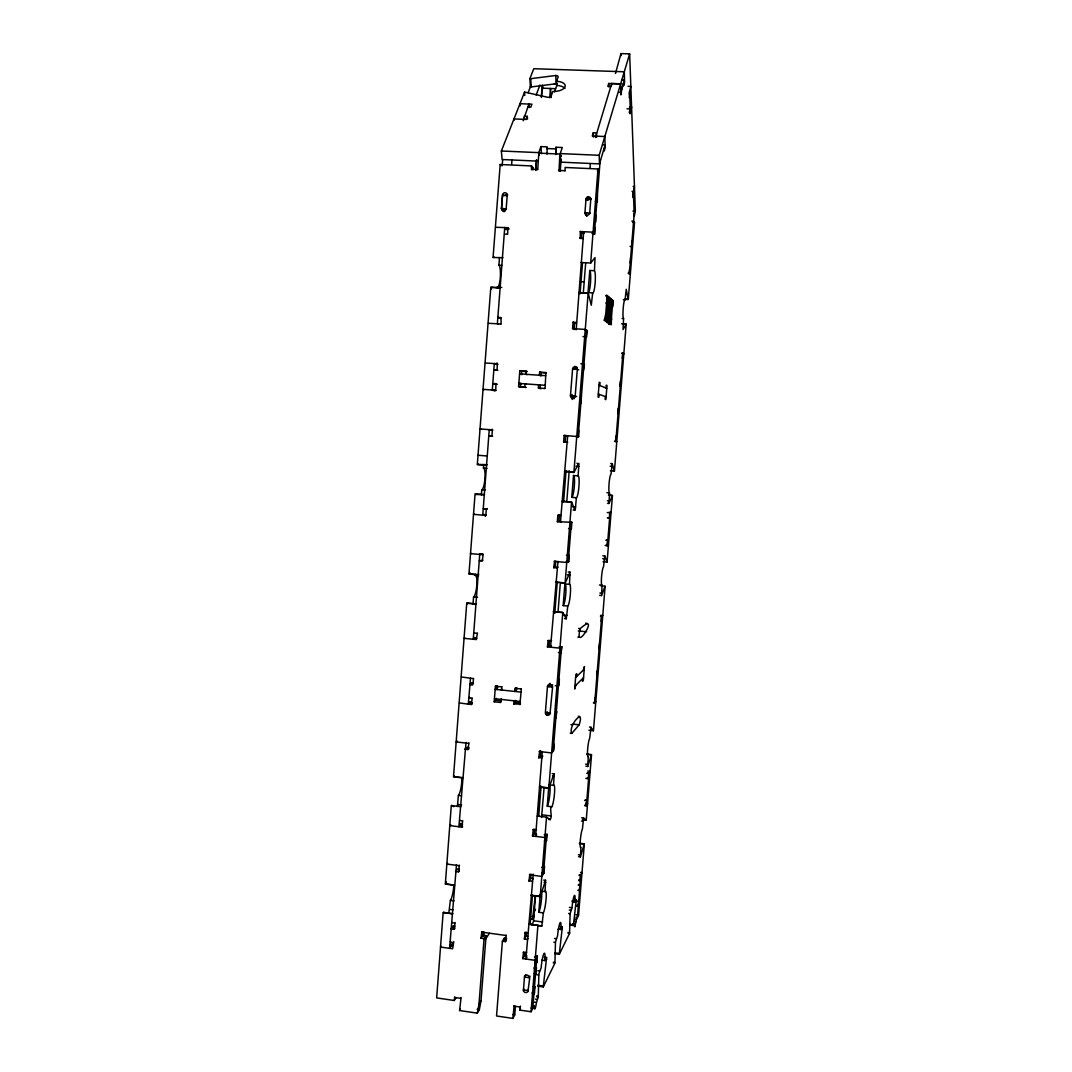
<?xml version="1.0" encoding="UTF-8"?>
<svg xmlns="http://www.w3.org/2000/svg" width="1072" height="1072" viewBox="0 0 1072 1072"><rect width="100%" height="100%" fill="white"/><g stroke="black" fill="none" stroke-linecap="round" stroke-linejoin="round"><path stroke-width="1.5" d="M541.909 960.164L544.871 960.579A11.109 1.474 -82.7 0 0 543.839 953.785A11.109 1.474 -82.7 0 0 541.146 967.815L538.854 973.885L538.291 997.027L536.456 1002.441A6.526 0.871 -82.4 0 1 535.089 1008.631A6.526 0.871 -82.4 0 1 534.352 1006.742L534.204 1005.603L531.069 1011.74L519.786 1010.079L520.483 1006.139M553.38 962.214L554.961 962.522L555.457 942.167L557.561 935.896A10.345 1.3 -82.9 0 1 559.986 922.938A10.345 1.3 -82.9 0 1 560.83 929.531L558.056 929.156M554.626 953.651L559.289 954.308L569.554 933.417L570.143 913.478L572.019 907.783A9.688 1.152 -83.2 0 1 574.217 895.763A9.688 1.152 -83.2 0 1 574.914 902.155L572.301 901.807M554.961 962.522L553.34 962.978M528.657 924.171L541.842 926.007L543.357 912.888A11.202 1.554 -82.9 0 0 546.077 899.046A11.202 1.554 -82.9 0 0 545.045 891.609L545.621 880.192L540.368 896.286L531.042 895.214M548.583 819.531C554.023 820.75 548.583 807.149 551.799 806.76A11.068 1.581 -83.4 0 0 554.479 793.615A11.068 1.581 -83.4 0 0 553.5 785.334L554.264 774.172L552.241 773.528M554.197 612.836L553.527 611.643L562.907 612.568L566.284 618.785L567.771 606.055A10.948 1.635 -84.6 0 0 570.344 594.236A10.948 1.635 -84.6 0 0 569.5 584.347L570.036 572.14L565.266 582.954L555.872 582.056L556.18 581.372M573.172 510.178L575.275 509.575L576.388 497.756A10.975 1.648 -85.2 0 0 578.92 486.661A10.975 1.648 -85.2 0 0 578.13 475.888L578.893 464.069L576.91 463.225M537.849 985.222L543.357 986.119L546.613 957.376L544.871 960.579M559.303 954.201L562.358 926.731L560.83 929.531M570.009 925.082L573.426 925.551L576.267 899.676L574.914 902.155M582.779 819.758L586.143 820.174L583.637 818.003L582.418 829.045A9.46 1.139 -83.5 0 0 580.3 840.502A9.46 1.139 -83.5 0 0 580.944 847.228L580.408 857.01L584.213 844.133L579.416 843.53M593.365 730.769L590.953 727.272L589.734 738.219A9.38 1.166 -83.9 0 0 587.657 749.167A9.38 1.166 -83.9 0 0 588.26 756.524L587.737 766.48L591.422 754.876L587.081 754.38M603.107 561.621L607.087 562.036L604.782 555.953L603.563 566.699A9.326 1.193 -84.7 0 0 601.566 576.669A9.326 1.193 -84.7 0 0 602.075 585.218L601.553 595.563L605.023 586.344M614.336 471.037L612.219 463.64L611.027 474.293A9.34 1.193 -85.2 0 0 609.057 483.713A9.34 1.193 -85.2 0 0 609.526 492.919L609.017 503.478L612.353 495.559L608.467 495.224M456.176 997.509L454.247 1000.484L436.652 997.911L443.151 912.54L452.612 913.867M533.079 169.899L533.24 167.889L531.484 165.932L500.182 164.512L493.066 257.508L502.969 257.695M503.425 210.192L501.495 208.517L502.513 195.144L507.512 195.667M501.522 208.397L502.554 195.01A2.425 2.332 -65.9 0 1 505.073 192.719A2.425 2.332 -65.9 0 1 507.23 195.251L506.172 208.759A2.425 2.332 -66.5 0 1 503.679 210.929A2.425 2.332 -66.5 0 1 501.522 208.397L503.465 210.072A2.412 2.318 -66.5 0 0 504.014 211.787M452.759 913.692L443.366 912.406L448.779 913.25L450.374 900.386A11.082 2.198 -81.9 0 0 453.804 884.936M457.396 806.546L458.401 795.397A10.934 2.251 -82.7 0 0 461.777 777.924M473.007 604.34L473.569 596.863A10.827 2.318 -84.3 0 0 476.785 585.245A10.827 2.318 -84.3 0 0 475.218 575.383L475.298 574.244M481.368 494.956L481.757 489.743A10.854 2.332 -85.3 0 0 484.919 478.822A10.854 2.332 -85.3 0 0 483.418 468.116L483.686 464.632M497.18 287.725L497.234 287.135A11.068 2.332 -87.1 0 0 500.302 277.581A11.068 2.332 -87.1 0 0 498.909 265.213L499.485 257.575M503.465 210.072L503.585 208.437M502.192 165.771L502.661 159.634M511.652 164.15L511.974 160.063M453.161 927.655L453.282 925.994L454.984 926.235M471.774 684.74L471.894 683.065L473.221 683.212M496.912 384.352L494.795 384.205L494.862 383.347M452.397 946.147L452.545 944.258L450.856 944.017M461.67 825.212L461.791 823.685L460.089 823.47M470.983 703.674L471.104 702.133L469.389 701.946M475.914 639.327L476.035 637.773L474.32 637.599M485.335 516.289L485.455 514.721L483.164 514.52M491.994 429.162L491.941 429.952L489.261 429.644L482.748 515.15L485.455 514.721M494.648 364.252L496.952 364.413L497.073 362.845M505.555 229.448L507.297 229.542L507.418 227.947M441.101 946.295L440.525 947.058L452.612 948.76L453.778 941.685M453.282 925.994L451.071 928.942L454.099 929.37L455.118 922.51M459.365 869.044L457.664 868.816L455.479 871.402L458.508 871.804L459.392 865.171M450.763 824.596L449.784 825.601L461.938 827.128L462.675 820.67M469.054 747.613L466.977 747.372L464.833 749.194L467.888 749.542L469.027 742.789M459.392 702.964L471.332 704.518L472.203 698.006M471.894 683.065L469.777 684.472L472.846 684.807L473.583 678.402M464.779 637.947L464.055 638.322L476.316 639.569L477.442 632.989M482.842 560.254L479.251 560.736L482.333 561.018L483.07 554.666M474.387 514.212L473.516 514.346L485.83 515.418L486.313 509.12L487.197 508.999M480.859 429.028L480.001 428.934L492.383 429.885L491.901 436.224L492.651 436.291L488.805 435.982L490.815 436.17M495.787 390.342L495.907 383.897L492.812 383.669L494.795 384.205M497.823 370.389L496.966 370.121L497.448 363.77L485.415 363.019M501.106 324.24L500.986 317.58L497.877 317.379L501.187 318.424M507.632 234.272L507.873 227.666L495.787 227.304M454.247 1000.484L454.756 997.014M486.072 935.655L484.062 938.67L481.006 938.255L483.043 935.24L486.072 935.655L481.02 1000.685L479.345 1009.663L477.295 1013.147L459.593 1010.534L461.081 997.469M531.9 169.899L531.484 165.932M501.2 701.798L500.356 702.468L494.205 701.798L495.411 686.187L496.269 685.571M525.843 387.488L518.593 386.59L519.826 370.657L526.848 371.368M535.705 170.475L536.549 159.634M541.36 97.485L542.084 88.132L555.644 88.708M535.772 170.019L536.523 160.425M541.481 96.373L542.352 85.13M494.205 701.798L496.162 700.284L496.309 698.341M496.993 689.618L497.287 685.745M520.416 387.099L520.724 383.146M521.421 374.249L521.649 371.274L519.826 370.657M537.742 169.698L538.787 153.135L559.839 154.06L561.219 155.842M481.006 938.255L481.864 931.541M500.356 702.468L501.2 698.877M501.924 686.589L501.321 689.979L502.286 689.256M525.843 387.327L524.838 387.046L525.079 383.856L525.87 384.084M526.071 371.1L525.816 374.289L526.942 374.664M483.043 935.24L483.284 932.184M477.295 1013.147L478.983 1004.116L484.062 938.67M549.748 97.793L550.472 88.44L551.249 97.539M520.469 704.143L513.729 703.942L514.319 700.525M515.753 687.675L514.694 691.427L516.53 689.979L516.717 687.648M540.074 388.52L538.385 388.024L538.626 384.821L540.328 385.344L540.074 388.52L541.253 388.6M546.211 372.6L539.631 372.051L539.377 375.24L540.757 375.723M513.729 703.942L515.565 702.401L515.712 700.458M541.065 375.83L541.32 372.654L539.631 372.051M559.048 171.024L559.839 154.06M560.214 171.332L561.165 159.152M519.907 704.626L521.354 688.787M545.058 388.6L545.903 372.493M515.431 1006.273L514.748 1014.862L512.925 1018.4L496.55 1015.988L502.406 941.216L504.309 938.174L506.587 938.482M504.095 940.894L504.309 938.174M565.078 170.957L565.145 167.473L598.002 168.974L599.328 170.917L597.278 170.823M502.406 941.216L505.475 941.631L506.185 935.092M512.925 1018.4L514.118 1005.67M535.678 955.862L537.407 956.103L535.142 960.324L522.814 958.596L523.525 952.043M527.987 938.523L527.437 939.474L524.355 939.045L525.293 932.117M532.248 881.077L528.952 881.01L529.876 874.149M545.353 834.123L547.082 834.338L544.898 837.54L532.503 835.986L533.427 829.165M542.003 757.877L538.68 757.757L539.712 750.923M560.991 653.237L562.009 646.59L559.946 648.158L547.444 646.885L548.154 640.44M557.038 567.879L553.701 567.664L554.599 561.179M568.549 528.536L571.389 528.603L571.885 522.292L557.333 521.689L557.842 515.337L559.021 515.096M564.153 435.446L565.681 435.634L565.185 441.986L563.644 441.825L564.153 435.446L578.692 436.666L578.719 430.247M576.428 329.653L572.595 328.608L573.105 322.176L576.441 322.498M580.3 238.547L580.26 231.512L592.977 232.182L594.786 234.219L594.853 227.277M522.814 958.596L524.597 955.447L524.838 952.378M524.355 939.045L526.124 936.017L526.432 932.171M528.952 881.01L530.68 878.343L531.015 874.109M532.503 835.986L534.218 833.601L534.566 829.339M538.68 757.757L540.368 755.867L540.77 750.829M547.444 646.885L549.078 645.706L549.48 640.614M553.701 567.664L555.296 567.008L555.765 561.112M557.333 521.689L558.914 521.327L559.41 515.016M574.083 329.506L574.579 323.114L573.105 322.176M581.265 238.667L581.707 233.039L580.26 231.512M528.483 990.059L528.04 990.903A1.809 1.688 48.5 0 1 527.571 991.935L526.647 992.458A2.881 2.707 48.6 0 1 524.543 992.149L523.726 991.386A1.809 1.688 48.6 0 1 523.431 990.247L524.476 977.021L525.575 974.971M542.285 751.861L535.598 836.374L536.59 834.967M550.566 647.207L557.989 561.366M586.009 199.124L584.937 212.779L589.707 213.02L590.793 199.352A2.466 2.372 -59.1 0 0 588.595 196.806A2.466 2.372 -59.1 0 0 586.009 199.124L586.625 199.888M530.184 923.863L532.476 894.865M538.707 816.14L541.079 786.191M548.958 686.723L549.092 685.102A2.372 2.305 55.8 0 1 550.083 683.373M554.76 613.412L557.239 582.123M563.577 502.004L566.083 470.447M572.086 394.496L571.966 396.144A2.399 2.358 -74 0 0 574.123 398.704M580.059 293.782L582.525 262.613M586.491 212.645L586.357 214.293A2.439 2.358 -59.5 0 0 586.92 216.035M590.042 167.714L590.377 163.574M547.202 715.238L547.444 712.13M572.207 399.481L572.448 396.305L570.465 395.702L572.582 368.982A2.412 2.372 -70.3 0 1 575.141 366.731A2.412 2.372 -70.3 0 1 577.312 369.304L578.773 369.934M574.579 369.425L574.833 366.235M586.719 216.182L584.95 212.631A2.452 2.372 -59.6 0 0 587.134 215.191A2.452 2.372 -59.6 0 0 589.721 212.872L590.149 213.395M587.992 199.982L588.247 196.766M529.823 918.771L532.596 919.146L535.263 895.79M532.261 924.68L533.494 921.33L535.504 896.112M541.548 817.467L544.107 787.505M558.03 611.938L560.227 584.24M566.793 501.254L569.205 470.836M583.423 291.544L585.66 263.27M528.04 990.903L529.957 976.043M543.357 912.888L538.814 912.272L540.234 894.289M551.799 806.76L547.229 806.211L548.797 786.446M567.771 606.055L563.162 605.613L564.89 583.905L569.5 584.347M576.388 497.756L571.765 497.354L573.493 475.499L578.13 475.888M592.695 292.897L588.019 292.616L589.788 270.466L594.451 270.734A11.189 1.648 -86.4 0 1 595.121 283.196A11.189 1.648 -86.4 0 1 592.695 292.897L591.275 305.225L588.273 293.286L578.759 292.723L578.96 293.473M531.069 1011.74L537.916 925.431M546.519 817.226L540.208 896.661L530.935 895.428M580.997 262.506L590.672 263.042L598.002 168.974M578.21 436.599L586.665 330.323L585.084 330.216M600.039 161.926L594.344 233.709L591.972 233.589M532.194 993.704L533.923 993.945L534.486 992.819L534.968 986.709L533.253 986.468M535.424 975.064L536.469 967.842L534.178 967.52M534.633 963.045L536.362 963.286L536.925 962.227L537.407 956.103M529.434 874.806L541.816 876.427L544.013 872.903L544.509 866.739L542.78 866.511M544.321 841.105L546.599 840.515L547.082 834.338M554.211 561.339L566.74 562.492L568.763 561.648L569.259 555.363L567.503 555.202M594.451 270.734L595.027 257.602L590.672 263.042M554.921 963.192L543.276 986.897L537.755 986.106M543.276 986.897L543.357 986.119M575.811 685.289L574.686 689.055L575.838 674.583L576.736 673.752L576.508 676.633M599.101 394.349L598.859 397.283L598.055 397.015L599.235 382.262L600.039 382.597L599.811 385.531M609.043 303.443L609.124 297.279L611.013 298.941L610.544 304.729L607.69 304.542M582.712 678.496L582.498 681.283L583.329 680.452L584.441 666.543L583.396 670.107M605.345 396.56L605.117 399.4L605.868 399.655L607.007 385.478L606.256 385.17L606.028 388.01M611.402 318.706L611.308 324.695L609.445 323.315L610.29 317.835M609.941 306.431L612.755 306.605L613.224 300.884L611.375 299.262L611.295 305.359M625.056 299.128L628.205 299.329L626.249 289.293L625.097 299.758A9.501 1.193 -86.1 0 0 623.207 308.173A9.501 1.193 -86.1 0 0 623.582 318.598L623.033 329.6L626.195 324.119L621.599 323.784M576.522 906.121L577.969 906.309L578.773 900.4M577.795 890.309L579.242 890.497L580.046 884.628L578.599 884.44M578.585 880.474L580.032 880.661L580.448 875.529L582.002 872.621L580.568 872.434M584.629 805.648L586.076 805.822L586.88 800.074L585.419 799.9M585.848 778.433L588.26 778.714L588.675 773.555L590.176 771.358L587.778 771.076M605.117 545.46L607.074 545.635L607.502 540.395L606.028 540.261M615.918 436.116L615.489 441.409L616.815 441.57L614.859 441.423M617.727 413.631L618.155 408.338M619.938 386.255L620.366 380.949M622.189 358.383L622.618 353.077L623.891 353.881L622.591 353.787M634.195 213.797L629.398 273.226L628.085 273.146M575.115 918.972L576.495 919.307L578.572 915.059L584.334 843.825L579.537 843.222M607.087 562.036L612.46 495.438L608.574 495.103M631.89 221.14L633.592 221.234L634.503 222.561L628.286 299.517L625.15 299.329M573.493 924.814L569.594 924.238M483.485 936.673L484.129 932.077M532.596 919.146L534.352 914.885M535.142 910.677L535.41 909.27L534.62 910.597M615.502 73.459L620.956 53.6L629.653 53.881L635.348 211.184L634.276 216.222L633.351 191.499L632.011 191.432M633.525 195.828L633.163 197.516L633.003 193.134L634.463 186.421L633.123 186.407M631.582 107.106L630.028 113.779L630.229 107.24M629.827 96.306L629.438 97.967L629.251 92.996L630.832 86.35L628.058 86.309M555.752 154.582L555.979 147.253L562.277 147.521L560.227 153.591L560.71 162.14L599.489 163.895L605.104 145.042L602.759 144.948M599.489 163.895L599.181 155.293L629.653 53.881M542.834 85.76L542.285 90.396M624.293 71.69L624.534 82.718L623.676 85.572L623.623 82.825L621.706 89.231L620.902 94.899L620.648 83.817L611.697 83.495L595.469 137.457M596.568 137.162L596.421 132.915L593.298 132.781L592.293 135.997L604.822 136.519M620.648 83.911L608.722 83.482L607.811 86.39L610.799 86.497M576.495 919.307L574.847 926.865L574.458 923.729L572.823 923.595M548.944 788.014L554.01 773.689M546.988 154.194L547.202 146.877L540.931 146.596L538.76 152.639L538.961 155.494M539.645 786.848L539.993 785.897M554.479 91.803L556.797 85.465L556.556 81.311L558.123 77.023A2.975 1.42 -3.8 0 0 555.725 75.496L530.707 78.685A2.975 1.42 -4.2 0 1 529.849 78.712L530.426 86.966A2.961 1.42 -4.2 0 0 531.283 86.926L556.194 83.75A2.961 1.42 -3.8 0 1 556.971 83.83M536.161 95.006L539.98 84.983M524.476 119.032L524.262 116.232L527.29 116.352L526.111 119.448L513.957 118.938L514.078 120.332M528.161 92.661L531.27 84.661M530.426 86.966L531.176 85.063M538.157 161.135L502.098 159.514L501.348 151.005L524.543 92.152A3.028 1.461 -4.4 0 1 525.374 92.246L547.685 97.284A3.028 1.474 -3.9 0 0 551.209 95.904L552.83 91.482A10.519 5.065 -3.8 0 0 565.051 86.778A10.519 5.065 -3.8 0 0 556.556 81.311M529.849 78.712L533.789 68.702L624.293 71.784M539.658 786.821L548.985 787.907M454.515 885.15L445.523 883.757L446.394 881.72M462.836 777.642L453.697 776.584L454.139 775.646M573.426 925.551L574.284 923.796M541.842 926.007L528.818 924.024L531.779 924.587M577.969 906.309L578.357 905.532L576.924 905.331M534.405 987.835L534.968 986.709M519.786 1010.079L520.456 1008.765M578.692 463.385L574.043 472.323L564.917 470.983M579.242 890.497L579.644 889.733M536.469 967.842L535.906 968.914L534.191 968.673M523.431 990.247L523.9 989.014M580.032 880.661L580.434 879.924L578.987 879.737M526.928 957.189L525.896 959.038L533.24 874.109M526.607 952.472L523.31 952.432M528.148 932.921L524.851 932.868M478.769 574.029L478.38 574.699L469.174 573.828L469.978 572.502M576.133 899.783L574.19 899.529M478.983 1004.116L481.02 1000.685M505.475 941.631L506.533 939.916M459.593 1010.534L460.411 1009.234M586.076 805.822L587.59 803.41L585.674 803.183M544.509 866.739L543.96 867.596L541.655 867.302M580.207 628.621C573.453 655.836 601.727 609.566 580.207 628.621L578.599 628.447M485.16 939.702L489.408 933.283M588.26 778.714L588.649 778.165L587.188 777.991M487.144 464.645L477.522 464.444L477.911 463.881M579.135 724.806C585.258 706.408 567.758 725.878 571.818 733.409L579.135 724.806L572.89 724.123M536.523 829.554L532.998 829.755M452.545 944.258L449.583 948.331L456.498 864.608M450.334 941.832L453.081 942.636M454.099 929.37L455.064 928.071M451.821 922.456L454.568 923.233M458.508 871.804L459.325 870.826M553.715 744.852L554.251 744.249L553.755 750.467L551.624 752.933L539.176 751.499M595.134 697.765L594.344 703.366L595.804 701.678L594.518 701.53M447.6 863.215L446.85 864.072L458.977 865.64M461.938 827.128L462.608 826.405M461.791 823.685L458.896 826.753L466.025 742.4M459.633 820.294L462.407 820.964M555.819 718.361L556.837 711.594L556.314 712.13M596.916 675.695L597.332 670.509M550.459 712.813L550.057 713.215A2.399 2.318 54.5 0 1 547.537 715.305A2.399 2.318 54.5 0 1 545.38 712.692L547.457 686.536L549.628 684.633L552.723 684.954M574.9 686.16L583.53 677.678M545.795 712.29L550.057 713.215L552.629 686.589M575.584 677.477L584.2 669.317M599.087 648.841L599.503 643.629M558.887 679.849L559.396 679.38L558.901 685.624L555.283 685.772M493.267 257.494L494.031 256.838M467.888 749.542L468.946 748.631M457.262 741.047L456.163 741.931L468.357 743.338M601.285 621.492L601.352 616.547L602.772 615.462L600.829 615.274M497.77 687.393L495.17 689.309L520.885 692.097M471.332 704.518L472.256 703.835M471.104 702.133L468.276 704.17L470.528 678.067M551.571 640.533L547.939 640.574M469.683 697.296L468.745 697.952L471.814 698.287M461.496 676.995L473.315 678.576M476.035 637.773L473.248 639.26L479.733 554.452L482.48 553.688M473.985 632.882L476.785 633.324M607.074 545.635L608.454 545.058L606.993 544.938M569.259 555.363L566.418 555.35M471.224 553.407L470.514 553.608L482.815 554.733M561.259 521.783L560.468 521.97L567.678 435.728M561.165 515.565L557.842 515.337M484.624 508.664L483.231 508.852L486.313 509.12M621.626 79.958L624.48 80.052L620.849 92.232L619.361 92.179M554.385 83.683L557.092 83.777M629.465 107.079L631.569 107.16M627.013 108.808L629.84 108.915M527.799 107.079L530.801 107.2L531.953 104.185L519.96 103.703L520.121 105.793M628.996 112.104L630.403 112.158L629.626 91.388M546.626 148.512L555.417 148.887M501.348 151.005L538.76 152.639M560.227 153.591L599.181 155.293M560.093 156.043L561.406 156.097M531.283 167.808L533.24 167.889M531.243 169.162L537.528 169.456M558.552 170.421L564.89 170.716M590.779 199.499L586.009 199.271L586.585 199.995M595.416 201.402L597.345 202.059L597.412 195.024M632.949 211.063L635.348 211.184M501.495 208.517L506.493 209.04M502.339 210.648L505.234 210.795M632.802 222.467L634.503 222.561M505.126 228.966L508.999 229.167M581.707 233.039L584.066 233.173M507.391 234.085L504.631 234.205M579.751 237.984L583.289 238.52M630.068 246.453L631.555 246.533L631.984 241.187M498.909 265.213L501.951 265.387M629.009 274.191L630.323 274.258L629.09 272.878L629.827 267.893M581.332 281.695L584.347 281.869M497.234 287.135L501.79 287.417M500.128 287.725L490.815 287.162L477.308 464.578L486.554 465.328M578.625 292.468L588.153 293.045L573.895 472.457L564.448 471.693M500.302 287.979L490.989 287.417L491.579 288.917M605.747 295.497L607.208 295.591L605.238 320.18L603.791 320.086M606.189 296.475L608.36 296.609L606.404 321.051L604.956 320.957M608.065 297.52L609.499 297.614L607.556 321.908L606.122 321.814M608.494 298.472L610.638 298.606L608.695 322.752L607.261 322.659M623.355 299.651L625.097 299.758M609.62 299.45L611.75 299.584L609.821 323.597L608.4 323.503M611.442 300.468L612.849 300.549L610.933 324.427L608.816 324.293M605.787 302.947L608.655 303.121M622.082 318.505L623.582 318.598M608.95 318.813L611.764 318.987M623.06 323.918L626.195 324.119L614.43 471.144L610.437 470.729M574.579 323.114L576.16 323.208M500.503 323.958L488.403 323.302M572.595 328.608L585.258 329.426L587.121 330.618L586.612 336.997L583.007 336.514M621.626 353.184L622.939 353.278L615.824 441.45L614.511 441.342M580.85 363.663L584.468 364.105L583.49 370.269M494.782 364.105L497.864 364.319M521.649 371.274L527.076 371.649M541.32 372.654L545.996 372.976M496.966 370.121L493.857 369.907L495.344 370.376M545.648 375.682L519.585 373.847L521.997 374.637M544.898 385.277L518.835 383.414L521.26 384.111M538.64 385.223L540.328 385.344M518.593 386.59L524.838 387.046M538.385 388.024L544.643 388.466M495.425 390.248L483.016 389.35L484.062 389.592M492.772 390.396L495.854 390.623M572.448 396.305L575.584 396.533M489.757 429.765L492.825 429.993M565.681 435.634L567.249 435.755M575.57 436.425L578.692 436.666M563.644 441.825L567.53 442.16M610.745 463.519L612.219 463.64M477.991 455.265L487.264 456.002M610.182 466.173L611.67 466.293M575.986 466.266L578.88 466.508M483.418 468.116L487.103 468.41M606.886 492.691L609.526 492.919M481.757 489.743L485.16 490.025M607.395 500.758L608.883 500.892M607.529 503.344L609.017 503.478M484.316 494.621L475.07 493.83L468.96 574.029L478.166 574.9M562.117 501.254L571.55 502.058L565.105 583.155L555.698 582.257M484.504 494.728L475.579 494.473M572.756 506.868L575.651 507.11M609.137 512.295L611.094 512.456L609.727 512.805L609.298 518.057L607.342 517.897M607.275 512.59L610.062 512.711L607.422 545.501L605.961 545.367M608.172 517.843L609.646 517.964M486.407 508.677L487.184 508.744M560.388 515.096L561.165 515.163M569.554 522.091L571.885 522.292M483.258 514.694L486.313 514.962M558.914 521.327L561.246 521.528M569.835 522.278L571.389 522.412L568.254 561.862L566.512 561.701M569.634 528.442L571.389 528.603M606.377 540.127L607.851 540.261M602.812 555.765L604.782 555.953M602.732 558.633L604.206 558.767M566.431 561.433L568.763 561.648M479.506 553.661L482.936 553.983M555.296 567.008L558.016 567.262M568.267 571.992L569.996 572.153M567.356 574.766L570.237 575.034M599.449 584.964L602.075 585.218M600.776 585.768L605.131 586.183L593.459 730.742L588.903 730.206M475.218 575.383L478.594 575.704M599.958 593.004L601.432 593.138M599.623 595.362L601.58 595.55M566.793 442.079L567.651 442.16M473.569 596.863L477.522 597.251M475.941 603.992L466.749 603.08L453.496 776.852L462.635 777.937M553.38 611.603L562.773 612.527L548.81 788.242L539.497 787.129M600.414 616.145L601.714 616.279L594.719 702.951L593.419 702.803M476.129 604.032L466.936 603.134L467.58 603.925M563.577 615.02L567.034 615.355M564.555 618.611L566.284 618.785M585.701 623.194L587.268 623.355M578.25 630.926L586.598 631.756M577.902 637.13L579.51 637.291M473.811 637.987L476.866 638.296M549.078 645.706L551.41 645.947M559.169 646.738L561.5 646.979L553.219 751.083L551.678 750.896M558.418 652.513L561.514 652.835M495.411 686.187L501.562 686.857M514.949 688.304L521.139 688.974M514.868 689.792L516.53 689.979M494.447 698.676L520.148 701.49M496.162 700.284L501.133 700.82M515.565 702.401L520.563 702.951M468.879 702.482L472.296 702.857M578.237 716.284L579.805 716.458M570.907 724.605L572.515 724.793M589.493 727.111L590.953 727.272M570.21 733.235L571.818 733.409M586.719 754.072L591.53 754.621L586.25 820.093L582.404 819.624M540.368 755.867L542.874 756.162M585.674 764.135L587.63 764.363M585.848 766.199L587.804 766.426M587.764 772.845L589.064 772.992L586.464 805.219L585.004 805.045M586.746 773.327L588.675 773.555M552.522 775.94L554.237 776.141M548.931 784.798L553.5 785.334M584.562 800.436L586.491 800.663M458.401 795.397L461.469 795.772M581.694 817.762L583.637 818.003M457.704 804.482L461.617 804.951M541.95 814.814L551.075 815.939M581.573 821.058L583.047 821.232M537.206 816.073L546.666 817.132L550.298 819.745M459.553 824.261L462.581 824.636M534.218 833.601L536.536 833.882M544.228 834.847L546.546 835.142L543.477 873.774L541.735 873.546M544.857 840.301L546.599 840.515M578.371 854.773L580.314 855.027M578.558 856.662L580.501 856.917M579.563 874.631L580.836 874.806L577.393 917.458L575.959 917.27M579.001 875.342L580.448 875.529M542.298 872.675L544.013 872.903M530.68 878.343L533.374 878.692M543.772 880.099L545.487 880.326M578.21 885.177L579.657 885.378M544.067 882.256L545.782 882.484M542.017 891.207L545.045 891.609M576.937 901.003L578.384 901.19M454.407 885.284L445.322 884.078L451.312 805.514L460.96 806.734M571.952 901.016L576.334 901.592M569.379 907.421L572.019 907.783M569.272 910.034L570.76 910.235M568.629 913.518L570.13 913.719M576.039 914.724L578.572 915.059M450.374 900.386L453.992 900.882M574.11 921.384L576.053 921.639M532.168 916.506L534.003 916.748M573.064 924.546L574.525 924.734M449.677 909.404L453.014 909.86M533.548 920.768L542.633 922M560.147 926.583L562.21 926.865M559.865 928.379L562.438 928.727M568.106 932.493L569.607 932.694M568.066 933.216L569.554 933.417M554.546 938.456L556.14 938.67M526.124 936.017L528.04 936.271M481.489 932.104L505.957 935.467M553.835 942.208L555.43 942.435M554.706 952.82L559.37 953.477M544.228 957.229L546.439 957.537M449.557 944.955L452.558 945.37M524.597 955.447L526.888 955.755M534.539 956.827L536.844 957.149L532.784 1008.229L531.069 1007.988M545.072 959.226L546.72 959.467M535.196 961.986L536.925 962.227M537.822 970.75L539.511 970.991M534.271 973.724L535.987 973.966M537.032 974.823L538.72 975.064M523.458 989.858L528.081 990.528M532.194 992.498L534.486 992.819M536.657 995.968L538.345 996.21M536.603 996.772L538.291 997.027M535.451 999.131L537.139 999.372M534.191 1002.119L536.456 1002.441M532.275 1005.549L533.977 1005.804M532.074 1006.407L534.352 1006.742M454.488 997.442L460.545 998.327M513.89 1006.112L520.027 1007.01M477.147 1009.328L479.345 1009.663M512.711 1014.568L514.748 1014.862M494.942 390.664L492.303 390.02L494.326 363.542L496.952 364.413M495.907 383.897L496.885 384.165M580.863 403.206L581.372 396.828M576.669 396.493L570.465 395.702A2.412 2.372 -74.1 0 0 572.636 398.275A2.412 2.372 -74.1 0 0 575.195 396.037L577.312 369.304L572.582 368.982L573.319 369.291M598.27 394.067L606.082 396.814M598.98 385.21L606.765 388.319M498.52 324.28L497.368 323.744L504.738 227.492L507.297 229.542M451.513 805.434L453.831 806.667M576.24 329.117L583.677 231.941M605.72 314.284L604.849 319.885L606.792 321.332L606.873 315.181M608.025 316.079L607.181 321.627L609.084 323.034L609.164 316.964M507.873 227.666L508.718 228.349M606.739 301.5L606.819 295.242L608.749 296.944L607.891 302.478M502.554 195.01L503.277 195.68M500.182 164.512L501.281 165.611M595.322 221.368L595.764 221.904L595.831 214.909M630.229 263.002L630.658 257.655M538.787 153.135L539.43 153.899M562.679 502.393L562.251 501.361L571.684 502.165L574.914 510.326M542.084 88.132L542.285 90.423M523.163 120.707L528.938 104.038L529.193 107.535M524.543 92.152L524.798 95.462M527.29 116.352L527.504 119.153M530.707 78.685L531.283 86.939M540.931 146.596L541.414 153.698M555.979 147.253L556.408 154.368M555.725 75.496L556.194 83.75M620.956 53.6L621.05 55.664M593.298 132.781L593.459 137.042M604.822 136.425L605.198 147.775L604.233 151.018L604.139 148.191M608.722 83.482L608.816 86.805M611.697 83.495L611.737 84.889M589.788 270.466A11.189 1.688 -86.5 0 1 590.484 282.914A11.189 1.688 -86.5 0 1 588.019 292.616M541.494 891.301A11.202 1.581 -82.8 0 1 541.186 902.034A11.202 1.581 -82.8 0 1 538.814 912.272M549.427 784.57A11.055 1.621 -83.4 0 1 549.789 794.647A11.055 1.621 -83.4 0 1 547.229 806.211M564.89 583.905A10.948 1.675 -84.6 0 1 565.775 593.794A10.948 1.675 -84.6 0 1 563.162 605.613M573.493 475.499A10.961 1.688 -85.2 0 1 574.324 486.273A10.961 1.688 -85.2 0 1 571.765 497.354M550.459 713.456A2.372 2.305 54.5 0 1 547.31 712.424M574.083 369.398A2.399 2.358 -70.2 0 1 577.245 367.522M504.832 195.68A2.412 2.318 -65.8 0 1 507.619 194.622M587.657 199.982A2.439 2.358 -59 0 1 591.248 199.03M556.797 85.465A10.506 5.079 -3.8 0 1 564.944 88.534M552.134 687.031L547.457 686.536A2.385 2.318 55.9 0 1 549.976 684.432A2.385 2.318 55.9 0 1 552.134 687.031M529.099 977.677L524.476 977.021A2.399 2.251 48.5 0 1 526.968 975.038A2.399 2.251 48.5 0 1 529.099 977.677"/></g></svg>
